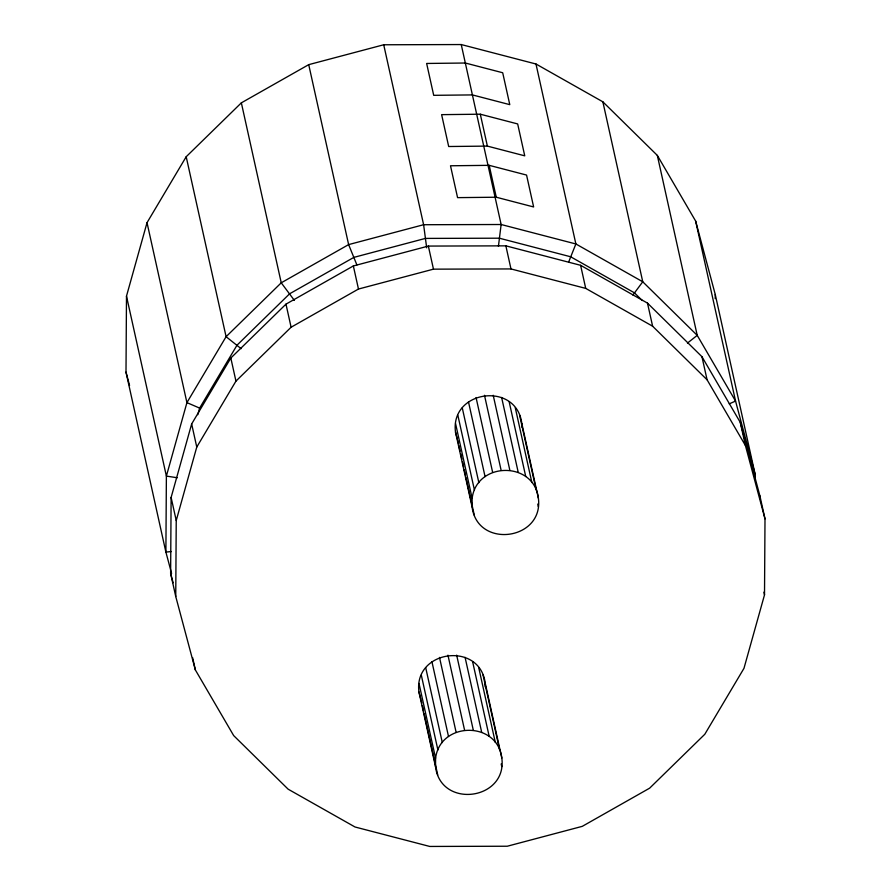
<?xml version="1.0" encoding="UTF-8"?>
<svg xmlns="http://www.w3.org/2000/svg" width="891" height="891" viewBox="0 0 891 891"><rect width="100%" height="100%" fill="white"/><g stroke="black" fill="none" stroke-linecap="round" stroke-linejoin="round"><path stroke-width="1.34" d="M171.595 573.436L165.893 552.097L125.999 372.137L126.489 296.135L147.026 222.672L186.197 156.738L241.35 102.844L308.72 64.653L383.72 44.773L461.237 44.55L535.981 64.007L602.862 101.819L657.324 155.402L695.659 221.113L715.25 294.475L755.145 474.424L755.123 478.567M170.626 573.448L171.117 497.445L191.654 423.971L230.825 358.037L285.978 304.143L353.348 265.952L428.348 246.072L505.865 245.849L580.609 265.306L647.49 303.118L701.952 356.701L740.287 422.412L759.878 495.775L765.001 518.863L764.511 594.865L743.974 668.328L704.803 734.262L649.65 788.156L582.28 826.347L507.28 846.227L429.763 846.45L355.019 826.993L288.138 789.181L233.676 735.598L195.341 669.887L175.75 596.524L170.626 573.448L173.121 582.781M175.75 596.524L176.229 520.522L171.117 497.445M418.948 692.006C413.335 649.907 479.948 640.941 485.25 683.263L501.822 758.063C507.436 800.151 440.833 809.117 435.532 766.795L418.948 692.006L420.842 699.079M435.532 766.795L435.588 758.252L419.004 683.453M455.501 432.124C449.888 390.024 516.49 381.058 521.792 423.381L538.376 498.18C543.989 540.269 477.376 549.235 472.085 506.912L455.501 432.124L457.395 439.196M472.085 506.912L472.141 498.37L455.557 423.57M485.216 686.928L485.25 683.263M521.77 427.045L521.792 423.381M715.228 298.619L715.25 294.475M759.867 498.537L759.878 495.775M498.425 246.295L501.132 224.51L461.237 44.55M197.78 414.705L199.629 408.1L236.995 345.207L289.608 293.796L353.872 257.376L425.408 238.409L499.339 238.198L570.63 256.764L634.425 292.827L642.266 300.534M176.229 520.522L196.766 447.059L235.948 381.125L291.101 327.231L358.472 289.04L433.471 269.16L510.977 268.937L585.721 288.394L652.613 326.206L707.075 379.789L745.411 445.5L765.001 518.863M472.141 498.37C476.652 461.46 534.043 460.859 538.376 498.18M435.588 758.252C440.098 721.342 497.501 720.741 501.822 758.063M568.736 261.82L575.876 243.967L535.981 64.007M632.911 295.032L642.756 281.779L602.862 101.819M687.462 343.08L697.219 335.361L657.324 155.402M729.25 403.846L735.554 401.073L695.659 221.113M171.373 551.529L165.893 552.097L166.383 476.095L126.489 296.135M480.305 114.204L441.624 114.649L448.685 146.514L487.377 146.102L524.743 155.836L517.671 123.938L480.305 114.204L487.377 146.102M489.192 165.336L450.501 165.771L457.573 197.635L496.265 197.223L533.631 206.957L526.559 175.059L489.192 165.336L496.265 197.223M177.309 477.754L166.383 476.095L186.921 402.621L226.091 336.698L281.244 282.803L348.626 244.602L423.615 224.721L501.132 224.51L575.876 243.967L642.756 281.779L697.219 335.361L735.554 401.073L755.145 474.424M199.629 408.1L186.921 402.621L147.026 222.672M241.127 348.671L226.091 336.698L186.197 156.738M294.375 300.39L281.244 282.803L241.35 102.844M356.901 264.95L348.626 244.602L308.72 64.653M125.999 372.137L129.563 385.48M740.287 422.412L745.411 445.5M763.91 592.147L764.511 594.865M701.952 356.701L707.075 379.789M647.49 303.118L652.613 326.206M580.609 265.306L585.721 288.394M505.865 245.849L510.977 268.937M519.587 415.128L536.17 489.927M537.73 504.061L538.32 506.734M515.276 407.733L531.86 482.532M509.151 401.707L525.735 476.507M501.622 397.453L518.206 472.252M493.213 395.27L509.797 470.058M484.492 395.292L501.076 470.092M476.061 397.531L492.634 472.319M468.477 401.83L485.06 476.618M383.72 44.773L423.615 224.721L426.678 247.843M428.348 246.072L433.471 269.16M462.273 407.889L478.857 482.688M457.863 415.306L474.446 490.106M457.707 440.377L458.297 443.05M458.887 445.712L460.079 451.058M460.669 453.731L461.85 459.077M462.44 461.738L463.632 467.084M464.222 469.757L465.403 475.103M465.993 477.776L474.29 515.165M483.045 675.01L499.617 749.81M501.176 763.943L501.767 766.605M478.723 667.615L495.307 742.415M472.598 661.59L489.181 736.389M465.08 657.335L481.652 732.135M456.671 655.152L473.244 729.941M447.95 655.175L464.534 729.963M353.348 265.952L358.472 289.04M439.508 657.413L456.092 732.202M431.935 661.701L448.507 736.501M425.731 667.771L442.304 742.571M421.32 675.189L437.904 749.977M421.153 700.259L421.755 702.921M422.345 705.594L423.526 710.94M424.116 713.613L437.737 775.047M285.978 304.143L291.101 327.231M230.825 358.037L235.948 381.125M191.654 423.971L196.766 447.059M192.623 657.658L195.341 669.887M465.336 63.016L426.644 63.461L433.705 95.326L472.397 94.914L509.775 104.648L502.702 72.75L465.336 63.016"/></g></svg>
